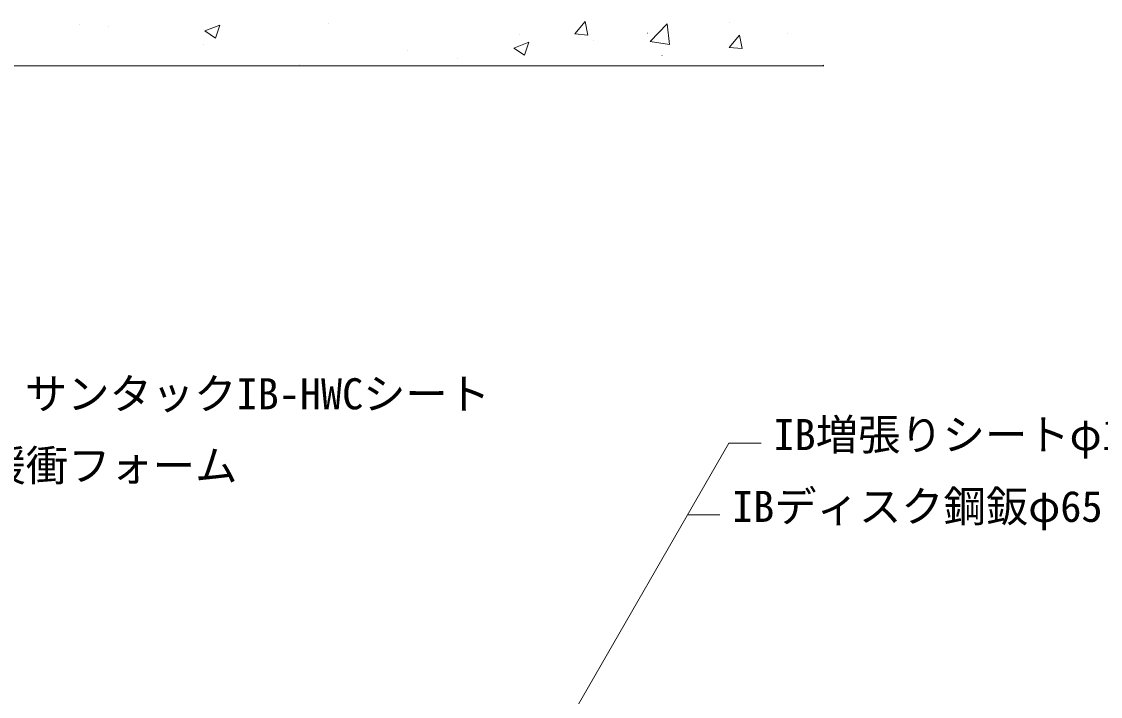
# Model space of a CAD drawing. Units: millimetres, scale not verified. Extents: x -840 to 840, y -594 to 594.
# Drawn here: x 60 to 461.2, y -257 to -6.3 of the extents above; entities that cross this region are included whole.
import ezdxf
from ezdxf.enums import TextEntityAlignment as Align

# ---------------------------------------------------------------- set-up
doc = ezdxf.new("R2010")
doc.units = ezdxf.units.MM
doc.header["$LTSCALE"] = 2
for name, color, linetype, lineweight in [('0-0_寸法線', 7, 'Continuous', 9), ('0-1_文字', 5, 'Continuous', 9), ('0-2_躯体', 134, 'Continuous', 9)]:
    doc.layers.add(name, color=color, linetype=linetype, lineweight=lineweight)
doc.styles.add('ＭＳ ゴシック', font='')
doc.styles.get('ＭＳ ゴシック').set_extended_font_data('MS Gothic')

msp = doc.modelspace()

# ---------------------------------------------------------------- linework, layer by layer
at = {"layer": '0-0_寸法線'}
msp.add_line((307.675, -189.55), (319.675, -189.55), dxfattribs=at)
msp.add_lwpolyline([(261.891, -268.851), (323.072, -162.881), (335.072, -162.881)], dxfattribs=at)
at = {"layer": '0-2_躯体'}
for p, q in [((81.522, -7.21), (81.542, -7.21)), ((128.085, -9.706), (133.687, -7.556)), ((132.065, -12.39), (133.687, -7.556)), ((174.29, -6.892), (174.31, -6.892)), ((265.785, -10.865), (269.641, -6.268)), ((270.566, -11.283), (269.641, -6.268)), ((293.811, -13.651), (300.042, -7.157)), ((300.926, -14.755), (300.042, -7.157)), ((323.12, -6.593), (323.14, -6.593)), ((92.14, -8.22), (92.16, -8.22)), ((128.085, -9.706), (132.065, -12.39)), ((245.135, -11.091), (245.155, -11.091)), ((265.785, -10.865), (270.566, -11.283)), ((292.821, -10.582), (292.841, -10.582)), ((323.166, -15.885), (327.022, -11.289)), ((327.947, -16.303), (327.022, -11.289)), ((344.808, -10.863), (344.828, -10.863)), ((127.635, -14.9), (127.655, -14.9)), ((243.055, -16.113), (248.657, -13.963)), ((247.035, -18.797), (248.657, -13.963)), ((272.794, -13.219), (272.814, -13.219)), ((293.811, -13.651), (300.926, -14.755)), ((323.166, -15.885), (327.947, -16.303)), ((203.584, -17.089), (203.604, -17.089)), ((222.27, -19.871), (222.29, -19.871)), ((243.055, -16.113), (247.035, -18.797)), ((298.153, -18.872), (298.173, -18.872)), ((80.762, -22.709), (80.782, -22.709)), ((80.762, -22.709), (80.782, -22.709)), ((136.157, -22.709), (136.177, -22.709)), ((163.175, -22.21), (163.195, -22.21)), ((191.552, -22.709), (191.572, -22.709)), ((246.946, -22.709), (246.966, -22.709)), ((358.026, -22.52), (358.336, -22.401)), ((358.026, -22.52), (358.306, -22.709))]:
    msp.add_line(p, q, dxfattribs=at)
at = {"layer": '0-2_躯体', "color": 7}
msp.add_line((-557.664, -22.709), (358.336, -22.709), dxfattribs=at)

# ---------------------------------------------------------------- texts
at = {"layer": '0-1_文字', "color": 7, "style": 'ＭＳ ゴシック'}
for s, p in [('サンタックIB-HWCシート', (61.231, -153.771)), ('IB増張りシートφ160', (339.612, -168.94)), ('緩衝フォーム', (45.834, -180.44)), ('IBディスク鋼鈑φ65', (324.215, -195.609))]:
    msp.add_text(s, height=11.54, dxfattribs=at).set_placement(p, align=Align.BOTTOM_LEFT)

doc.saveas('drawing.dxf')
